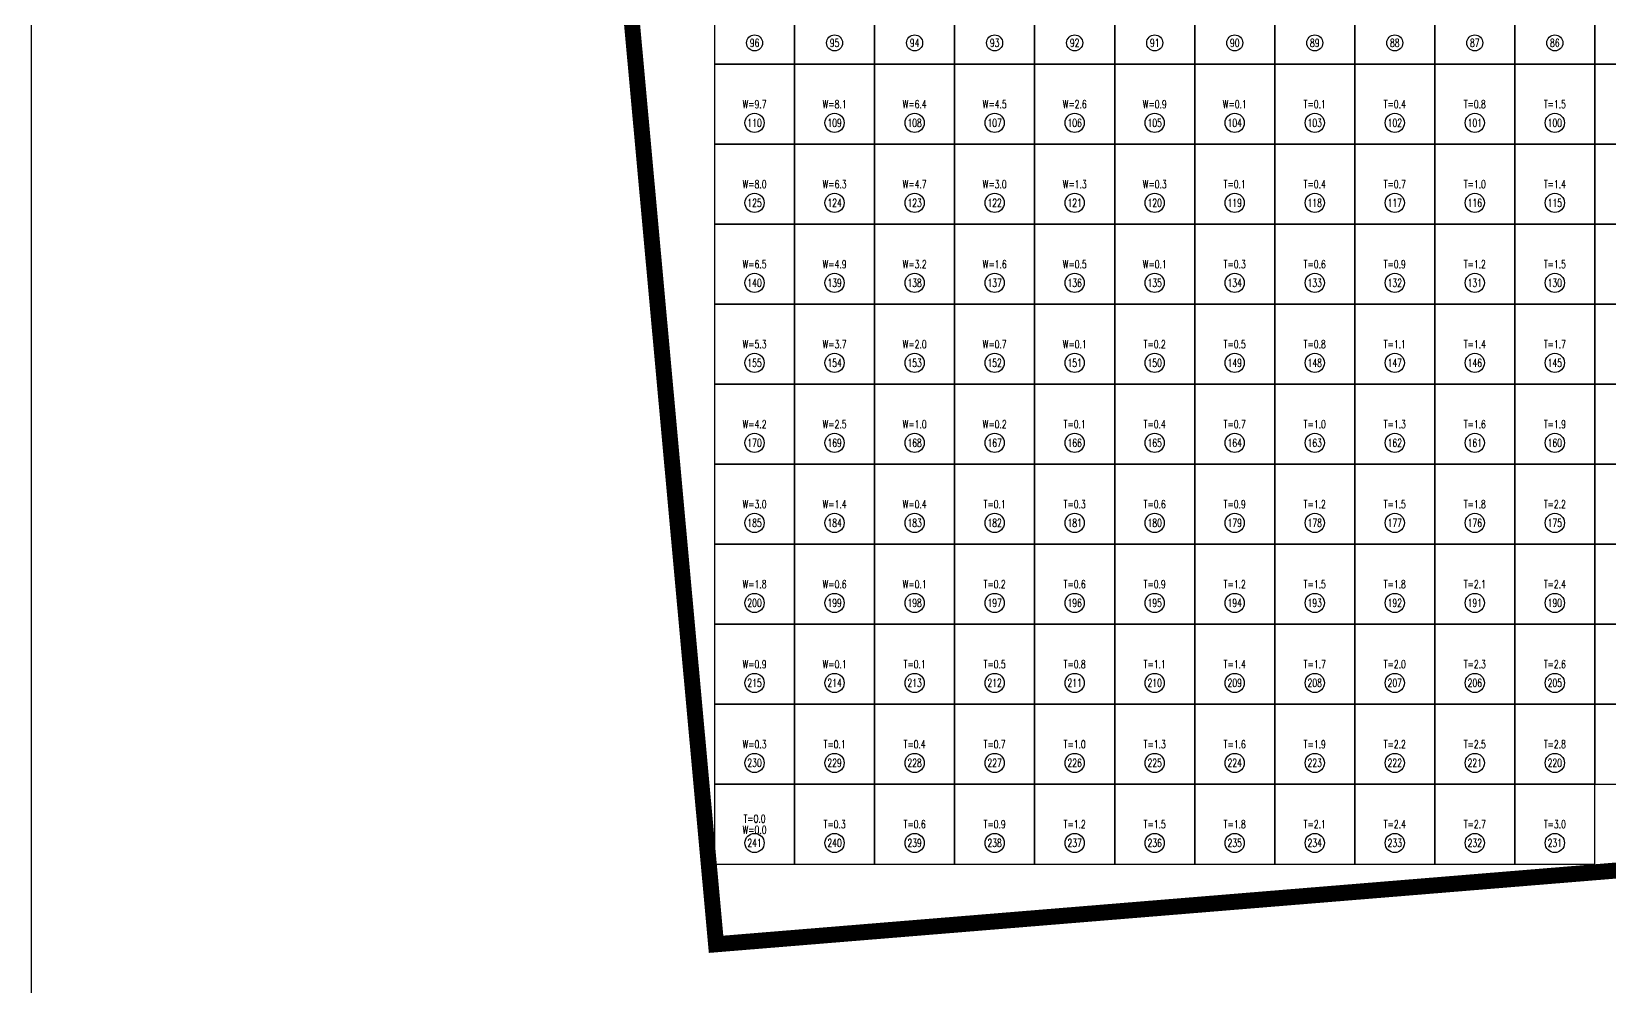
# Model space of a CAD drawing. Extents: x 4283 to 40403, y 1134 to 1764.
# Drawn here: x 10382 to 10464.1, y 1575.8 to 1625.6 of the extents above; entities that cross this region are included whole.
import ezdxf
from ezdxf.enums import TextEntityAlignment as Align

# ---------------------------------------------------------------- set-up
doc = ezdxf.new("R2010")
doc.units = 0
for name, color, linetype in [('tdz_11-1方格网', 2, 'Continuous'), ('tdz_11-1方格网计算', 7, 'Continuous'), ('tdz_土方计算图', 7, 'Continuous'), ('tdz_格田', 6, 'Continuous')]:
    doc.layers.add(name, color=color, linetype=linetype)
doc.styles.add('GLandNum', font='txt_____.ttf', dxfattribs={"width": 0.7, "height": 0.5})

msp = doc.modelspace()

# ---------------------------------------------------------------- linework, layer by layer
at = {"layer": 'tdz_11-1方格网', "linetype": 'Continuous'}
for points in [[(10417.551, 1628.034, 2828.692), (10417.551, 1623.867, 2828.638), (10421.718, 1623.867, 2828.595), (10421.718, 1628.034, 2828.644)], [(10421.718, 1628.034, 2828.644), (10421.718, 1623.867, 2828.595), (10425.884, 1623.867, 2828.55), (10425.884, 1628.034, 2828.589)], [(10425.884, 1628.034, 2828.589), (10425.884, 1623.867, 2828.55), (10430.051, 1623.867, 2828.495), (10430.051, 1628.034, 2828.533)], [(10430.051, 1628.034, 2828.533), (10430.051, 1623.867, 2828.495), (10434.218, 1623.867, 2828.44), (10434.218, 1628.034, 2828.478)], [(10434.218, 1628.034, 2828.478), (10434.218, 1623.867, 2828.44), (10438.384, 1623.867, 2828.384), (10438.384, 1628.034, 2828.423)], [(10438.384, 1628.034, 2828.423), (10438.384, 1623.867, 2828.384), (10442.551, 1623.867, 2828.333), (10442.551, 1628.034, 2828.367)], [(10442.551, 1628.034, 2828.367), (10442.551, 1623.867, 2828.333), (10446.718, 1623.867, 2828.333), (10446.718, 1628.034, 2828.333)], [(10446.718, 1628.034, 2828.333), (10446.718, 1623.867, 2828.333), (10450.884, 1623.867, 2828.333), (10450.884, 1628.034, 2828.333)], [(10450.884, 1628.034, 2828.333), (10450.884, 1623.867, 2828.333), (10455.051, 1623.867, 2828.333), (10455.051, 1628.034, 2828.333)], [(10455.051, 1628.034, 2828.333), (10455.051, 1623.867, 2828.333), (10459.218, 1623.867, 2828.327), (10459.218, 1628.034, 2828.308)], [(10459.218, 1628.034, 2828.308), (10459.218, 1623.867, 2828.327), (10463.384, 1623.867, 2828.298), (10463.384, 1628.034, 2828.278)], [(10463.384, 1628.034, 2828.278), (10463.384, 1623.867, 2828.298), (10467.551, 1623.867, 2828.267), (10467.551, 1628.034, 2828.248)], [(10417.551, 1623.867, 2828.638), (10417.551, 1619.7, 2828.585), (10421.718, 1619.7, 2828.542), (10421.718, 1623.867, 2828.595)], [(10421.718, 1623.867, 2828.595), (10421.718, 1619.7, 2828.542), (10425.884, 1619.7, 2828.497), (10425.884, 1623.867, 2828.55)], [(10425.884, 1623.867, 2828.55), (10425.884, 1619.7, 2828.497), (10430.051, 1619.7, 2828.454), (10430.051, 1623.867, 2828.495)], [(10430.051, 1623.867, 2828.495), (10430.051, 1619.7, 2828.454), (10434.218, 1619.7, 2828.401), (10434.218, 1623.867, 2828.44)], [(10434.218, 1623.867, 2828.44), (10434.218, 1619.7, 2828.401), (10438.384, 1619.7, 2828.346), (10438.384, 1623.867, 2828.384)], [(10438.384, 1623.867, 2828.384), (10438.384, 1619.7, 2828.346), (10442.551, 1619.7, 2828.333), (10442.551, 1623.867, 2828.333)], [(10442.551, 1623.867, 2828.333), (10442.551, 1619.7, 2828.333), (10446.718, 1619.7, 2828.333), (10446.718, 1623.867, 2828.333)], [(10446.718, 1623.867, 2828.333), (10446.718, 1619.7, 2828.333), (10450.884, 1619.7, 2828.333), (10450.884, 1623.867, 2828.333)], [(10450.884, 1623.867, 2828.333), (10450.884, 1619.7, 2828.333), (10455.051, 1619.7, 2828.333), (10455.051, 1623.867, 2828.333)], [(10455.051, 1623.867, 2828.333), (10455.051, 1619.7, 2828.333), (10459.218, 1619.7, 2828.333), (10459.218, 1623.867, 2828.327)], [(10459.218, 1623.867, 2828.327), (10459.218, 1619.7, 2828.333), (10463.384, 1619.7, 2828.318), (10463.384, 1623.867, 2828.298)], [(10463.384, 1623.867, 2828.298), (10463.384, 1619.7, 2828.318), (10467.551, 1619.7, 2828.287), (10467.551, 1623.867, 2828.267)], [(10417.551, 1619.7, 2828.585), (10417.551, 1615.534, 2828.538), (10421.718, 1615.534, 2828.493), (10421.718, 1619.7, 2828.542)], [(10421.718, 1619.7, 2828.542), (10421.718, 1615.534, 2828.493), (10425.884, 1615.534, 2828.448), (10425.884, 1619.7, 2828.497)], [(10425.884, 1619.7, 2828.497), (10425.884, 1615.534, 2828.448), (10430.051, 1615.534, 2828.403), (10430.051, 1619.7, 2828.454)], [(10430.051, 1619.7, 2828.454), (10430.051, 1615.534, 2828.403), (10434.218, 1615.534, 2828.358), (10434.218, 1619.7, 2828.401)], [(10434.218, 1619.7, 2828.401), (10434.218, 1615.534, 2828.358), (10438.384, 1615.534, 2828.333), (10438.384, 1619.7, 2828.346)], [(10438.384, 1619.7, 2828.346), (10438.384, 1615.534, 2828.333), (10442.551, 1615.534, 2828.333), (10442.551, 1619.7, 2828.333)], [(10442.551, 1619.7, 2828.333), (10442.551, 1615.534, 2828.333), (10446.718, 1615.534, 2828.333), (10446.718, 1619.7, 2828.333)], [(10446.718, 1619.7, 2828.333), (10446.718, 1615.534, 2828.333), (10450.884, 1615.534, 2828.333), (10450.884, 1619.7, 2828.333)], [(10450.884, 1619.7, 2828.333), (10450.884, 1615.534, 2828.333), (10455.051, 1615.534, 2828.333), (10455.051, 1619.7, 2828.333)], [(10455.051, 1619.7, 2828.333), (10455.051, 1615.534, 2828.333), (10459.218, 1615.534, 2828.333), (10459.218, 1619.7, 2828.333)], [(10459.218, 1619.7, 2828.333), (10459.218, 1615.534, 2828.333), (10463.384, 1615.534, 2828.333), (10463.384, 1619.7, 2828.318)], [(10463.384, 1619.7, 2828.318), (10463.384, 1615.534, 2828.333), (10467.551, 1615.534, 2828.307), (10467.551, 1619.7, 2828.287)], [(10417.551, 1615.534, 2828.538), (10417.551, 1611.367, 2828.506), (10421.718, 1611.367, 2828.461), (10421.718, 1615.534, 2828.493)], [(10421.718, 1615.534, 2828.493), (10421.718, 1611.367, 2828.461), (10425.884, 1611.367, 2828.416), (10425.884, 1615.534, 2828.448)], [(10425.884, 1615.534, 2828.448), (10425.884, 1611.367, 2828.416), (10430.051, 1611.367, 2828.371), (10430.051, 1615.534, 2828.403)], [(10430.051, 1615.534, 2828.403), (10430.051, 1611.367, 2828.371), (10434.218, 1611.367, 2828.333), (10434.218, 1615.534, 2828.358)], [(10434.218, 1615.534, 2828.358), (10434.218, 1611.367, 2828.333), (10438.384, 1611.367, 2828.333), (10438.384, 1615.534, 2828.333)], [(10438.384, 1615.534, 2828.333), (10438.384, 1611.367, 2828.333), (10442.551, 1611.367, 2828.333), (10442.551, 1615.534, 2828.333)], [(10442.551, 1615.534, 2828.333), (10442.551, 1611.367, 2828.333), (10446.718, 1611.367, 2828.333), (10446.718, 1615.534, 2828.333)], [(10446.718, 1615.534, 2828.333), (10446.718, 1611.367, 2828.333), (10450.884, 1611.367, 2828.333), (10450.884, 1615.534, 2828.333)], [(10450.884, 1615.534, 2828.333), (10450.884, 1611.367, 2828.333), (10455.051, 1611.367, 2828.333), (10455.051, 1615.534, 2828.333)], [(10455.051, 1615.534, 2828.333), (10455.051, 1611.367, 2828.333), (10459.218, 1611.367, 2828.333), (10459.218, 1615.534, 2828.333)], [(10459.218, 1615.534, 2828.333), (10459.218, 1611.367, 2828.333), (10463.384, 1611.367, 2828.333), (10463.384, 1615.534, 2828.333)], [(10463.384, 1615.534, 2828.333), (10463.384, 1611.367, 2828.333), (10467.551, 1611.367, 2828.327), (10467.551, 1615.534, 2828.307)], [(10417.551, 1611.367, 2828.506), (10417.551, 1607.2, 2828.474), (10421.718, 1607.2, 2828.429), (10421.718, 1611.367, 2828.461)], [(10421.718, 1611.367, 2828.461), (10421.718, 1607.2, 2828.429), (10425.884, 1607.2, 2828.383), (10425.884, 1611.367, 2828.416)], [(10425.884, 1611.367, 2828.416), (10425.884, 1607.2, 2828.383), (10430.051, 1607.2, 2828.338), (10430.051, 1611.367, 2828.371)], [(10430.051, 1611.367, 2828.371), (10430.051, 1607.2, 2828.338), (10434.218, 1607.2, 2828.333), (10434.218, 1611.367, 2828.333)], [(10434.218, 1611.367, 2828.333), (10434.218, 1607.2, 2828.333), (10438.384, 1607.2, 2828.333), (10438.384, 1611.367, 2828.333)], [(10438.384, 1611.367, 2828.333), (10438.384, 1607.2, 2828.333), (10442.551, 1607.2, 2828.333), (10442.551, 1611.367, 2828.333)], [(10442.551, 1611.367, 2828.333), (10442.551, 1607.2, 2828.333), (10446.718, 1607.2, 2828.333), (10446.718, 1611.367, 2828.333)], [(10446.718, 1611.367, 2828.333), (10446.718, 1607.2, 2828.333), (10450.884, 1607.2, 2828.333), (10450.884, 1611.367, 2828.333)], [(10450.884, 1611.367, 2828.333), (10450.884, 1607.2, 2828.333), (10455.051, 1607.2, 2828.333), (10455.051, 1611.367, 2828.333)], [(10455.051, 1611.367, 2828.333), (10455.051, 1607.2, 2828.333), (10459.218, 1607.2, 2828.333), (10459.218, 1611.367, 2828.333)], [(10459.218, 1611.367, 2828.333), (10459.218, 1607.2, 2828.333), (10463.384, 1607.2, 2828.333), (10463.384, 1611.367, 2828.333)], [(10463.384, 1611.367, 2828.333), (10463.384, 1607.2, 2828.333), (10467.551, 1607.2, 2828.333), (10467.551, 1611.367, 2828.327)], [(10417.551, 1607.2, 2828.474), (10417.551, 1603.034, 2828.443), (10421.718, 1603.034, 2828.396), (10421.718, 1607.2, 2828.429)], [(10421.718, 1607.2, 2828.429), (10421.718, 1603.034, 2828.396), (10425.884, 1603.034, 2828.352), (10425.884, 1607.2, 2828.383)], [(10425.884, 1607.2, 2828.383), (10425.884, 1603.034, 2828.352), (10430.051, 1603.034, 2828.333), (10430.051, 1607.2, 2828.338)], [(10430.051, 1607.2, 2828.338), (10430.051, 1603.034, 2828.333), (10434.218, 1603.034, 2828.333), (10434.218, 1607.2, 2828.333)], [(10434.218, 1607.2, 2828.333), (10434.218, 1603.034, 2828.333), (10438.384, 1603.034, 2828.333), (10438.384, 1607.2, 2828.333)], [(10438.384, 1607.2, 2828.333), (10438.384, 1603.034, 2828.333), (10442.551, 1603.034, 2828.333), (10442.551, 1607.2, 2828.333)], [(10442.551, 1607.2, 2828.333), (10442.551, 1603.034, 2828.333), (10446.718, 1603.034, 2828.333), (10446.718, 1607.2, 2828.333)], [(10446.718, 1607.2, 2828.333), (10446.718, 1603.034, 2828.333), (10450.884, 1603.034, 2828.333), (10450.884, 1607.2, 2828.333)], [(10450.884, 1607.2, 2828.333), (10450.884, 1603.034, 2828.333), (10455.051, 1603.034, 2828.333), (10455.051, 1607.2, 2828.333)], [(10455.051, 1607.2, 2828.333), (10455.051, 1603.034, 2828.333), (10459.218, 1603.034, 2828.333), (10459.218, 1607.2, 2828.333)], [(10459.218, 1607.2, 2828.333), (10459.218, 1603.034, 2828.333), (10463.384, 1603.034, 2828.333), (10463.384, 1607.2, 2828.333)], [(10463.384, 1607.2, 2828.333), (10463.384, 1603.034, 2828.333), (10467.551, 1603.034, 2828.333), (10467.551, 1607.2, 2828.333)], [(10417.551, 1603.034, 2828.443), (10417.551, 1598.867, 2828.411), (10421.718, 1598.867, 2828.363), (10421.718, 1603.034, 2828.396)], [(10421.718, 1603.034, 2828.396), (10421.718, 1598.867, 2828.363), (10425.884, 1598.867, 2828.333), (10425.884, 1603.034, 2828.352)], [(10425.884, 1603.034, 2828.352), (10425.884, 1598.867, 2828.333), (10430.051, 1598.867, 2828.333), (10430.051, 1603.034, 2828.333)], [(10430.051, 1603.034, 2828.333), (10430.051, 1598.867, 2828.333), (10434.218, 1598.867, 2828.333), (10434.218, 1603.034, 2828.333)], [(10434.218, 1603.034, 2828.333), (10434.218, 1598.867, 2828.333), (10438.384, 1598.867, 2828.333), (10438.384, 1603.034, 2828.333)], [(10438.384, 1603.034, 2828.333), (10438.384, 1598.867, 2828.333), (10442.551, 1598.867, 2828.333), (10442.551, 1603.034, 2828.333)], [(10442.551, 1603.034, 2828.333), (10442.551, 1598.867, 2828.333), (10446.718, 1598.867, 2828.333), (10446.718, 1603.034, 2828.333)], [(10446.718, 1603.034, 2828.333), (10446.718, 1598.867, 2828.333), (10450.884, 1598.867, 2828.333), (10450.884, 1603.034, 2828.333)], [(10450.884, 1603.034, 2828.333), (10450.884, 1598.867, 2828.333), (10455.051, 1598.867, 2828.333), (10455.051, 1603.034, 2828.333)], [(10455.051, 1603.034, 2828.333), (10455.051, 1598.867, 2828.333), (10459.218, 1598.867, 2828.333), (10459.218, 1603.034, 2828.333)], [(10459.218, 1603.034, 2828.333), (10459.218, 1598.867, 2828.333), (10463.384, 1598.867, 2828.333), (10463.384, 1603.034, 2828.333)], [(10463.384, 1603.034, 2828.333), (10463.384, 1598.867, 2828.333), (10467.551, 1598.867, 2828.333), (10467.551, 1603.034, 2828.333)], [(10417.551, 1598.867, 2828.411), (10417.551, 1594.7, 2828.38), (10421.718, 1594.7, 2828.333), (10421.718, 1598.867, 2828.363)], [(10421.718, 1598.867, 2828.363), (10421.718, 1594.7, 2828.333), (10425.884, 1594.7, 2828.333), (10425.884, 1598.867, 2828.333)], [(10425.884, 1598.867, 2828.333), (10425.884, 1594.7, 2828.333), (10430.051, 1594.7, 2828.333), (10430.051, 1598.867, 2828.333)], [(10430.051, 1598.867, 2828.333), (10430.051, 1594.7, 2828.333), (10434.218, 1594.7, 2828.333), (10434.218, 1598.867, 2828.333)], [(10434.218, 1598.867, 2828.333), (10434.218, 1594.7, 2828.333), (10438.384, 1594.7, 2828.333), (10438.384, 1598.867, 2828.333)], [(10438.384, 1598.867, 2828.333), (10438.384, 1594.7, 2828.333), (10442.551, 1594.7, 2828.333), (10442.551, 1598.867, 2828.333)], [(10442.551, 1598.867, 2828.333), (10442.551, 1594.7, 2828.333), (10446.718, 1594.7, 2828.333), (10446.718, 1598.867, 2828.333)], [(10446.718, 1598.867, 2828.333), (10446.718, 1594.7, 2828.333), (10450.884, 1594.7, 2828.333), (10450.884, 1598.867, 2828.333)], [(10450.884, 1598.867, 2828.333), (10450.884, 1594.7, 2828.333), (10455.051, 1594.7, 2828.333), (10455.051, 1598.867, 2828.333)], [(10455.051, 1598.867, 2828.333), (10455.051, 1594.7, 2828.333), (10459.218, 1594.7, 2828.333), (10459.218, 1598.867, 2828.333)], [(10459.218, 1598.867, 2828.333), (10459.218, 1594.7, 2828.333), (10463.384, 1594.7, 2828.333), (10463.384, 1598.867, 2828.333)], [(10463.384, 1598.867, 2828.333), (10463.384, 1594.7, 2828.333), (10467.551, 1594.7, 2828.333), (10467.551, 1598.867, 2828.333)], [(10417.551, 1594.7, 2828.38), (10417.551, 1590.534, 2828.348), (10421.718, 1590.534, 2828.333), (10421.718, 1594.7, 2828.333)], [(10421.718, 1594.7, 2828.333), (10421.718, 1590.534, 2828.333), (10425.884, 1590.534, 2828.333), (10425.884, 1594.7, 2828.333)], [(10425.884, 1594.7, 2828.333), (10425.884, 1590.534, 2828.333), (10430.051, 1590.534, 2828.333), (10430.051, 1594.7, 2828.333)], [(10430.051, 1594.7, 2828.333), (10430.051, 1590.534, 2828.333), (10434.218, 1590.534, 2828.333), (10434.218, 1594.7, 2828.333)], [(10434.218, 1594.7, 2828.333), (10434.218, 1590.534, 2828.333), (10438.384, 1590.534, 2828.333), (10438.384, 1594.7, 2828.333)], [(10438.384, 1594.7, 2828.333), (10438.384, 1590.534, 2828.333), (10442.551, 1590.534, 2828.333), (10442.551, 1594.7, 2828.333)], [(10442.551, 1594.7, 2828.333), (10442.551, 1590.534, 2828.333), (10446.718, 1590.534, 2828.333), (10446.718, 1594.7, 2828.333)], [(10446.718, 1594.7, 2828.333), (10446.718, 1590.534, 2828.333), (10450.884, 1590.534, 2828.333), (10450.884, 1594.7, 2828.333)], [(10450.884, 1594.7, 2828.333), (10450.884, 1590.534, 2828.333), (10455.051, 1590.534, 2828.333), (10455.051, 1594.7, 2828.333)], [(10455.051, 1594.7, 2828.333), (10455.051, 1590.534, 2828.333), (10459.218, 1590.534, 2828.333), (10459.218, 1594.7, 2828.333)], [(10459.218, 1594.7, 2828.333), (10459.218, 1590.534, 2828.333), (10463.384, 1590.534, 2828.333), (10463.384, 1594.7, 2828.333)], [(10463.384, 1594.7, 2828.333), (10463.384, 1590.534, 2828.333), (10467.551, 1590.534, 2828.333), (10467.551, 1594.7, 2828.333)], [(10417.551, 1590.534, 2828.348), (10417.551, 1586.367, 2828.333), (10421.718, 1586.367, 2828.333), (10421.718, 1590.534, 2828.333)], [(10421.718, 1590.534, 2828.333), (10421.718, 1586.367, 2828.333), (10425.884, 1586.367, 2828.333), (10425.884, 1590.534, 2828.333)], [(10425.884, 1590.534, 2828.333), (10425.884, 1586.367, 2828.333), (10430.051, 1586.367, 2828.333), (10430.051, 1590.534, 2828.333)], [(10430.051, 1590.534, 2828.333), (10430.051, 1586.367, 2828.333), (10434.218, 1586.367, 2828.333), (10434.218, 1590.534, 2828.333)], [(10434.218, 1590.534, 2828.333), (10434.218, 1586.367, 2828.333), (10438.384, 1586.367, 2828.333), (10438.384, 1590.534, 2828.333)], [(10438.384, 1590.534, 2828.333), (10438.384, 1586.367, 2828.333), (10442.551, 1586.367, 2828.333), (10442.551, 1590.534, 2828.333)], [(10442.551, 1590.534, 2828.333), (10442.551, 1586.367, 2828.333), (10446.718, 1586.367, 2828.333), (10446.718, 1590.534, 2828.333)], [(10446.718, 1590.534, 2828.333), (10446.718, 1586.367, 2828.333), (10450.884, 1586.367, 2828.333), (10450.884, 1590.534, 2828.333)], [(10450.884, 1590.534, 2828.333), (10450.884, 1586.367, 2828.333), (10455.051, 1586.367, 2828.333), (10455.051, 1590.534, 2828.333)], [(10455.051, 1590.534, 2828.333), (10455.051, 1586.367, 2828.333), (10459.218, 1586.367, 2828.333), (10459.218, 1590.534, 2828.333)], [(10459.218, 1590.534, 2828.333), (10459.218, 1586.367, 2828.333), (10463.384, 1586.367, 2828.333), (10463.384, 1590.534, 2828.333)], [(10463.384, 1590.534, 2828.333), (10463.384, 1586.367, 2828.333), (10467.551, 1586.367, 2828.333), (10467.551, 1590.534, 2828.333)], [(10417.551, 1586.367, 2828.333), (10417.551, 1582.2, 2828.333), (10421.718, 1582.2, 2828.333), (10421.718, 1586.367, 2828.333)], [(10421.718, 1586.367, 2828.333), (10421.718, 1582.2, 2828.333), (10425.884, 1582.2, 2828.333), (10425.884, 1586.367, 2828.333)], [(10425.884, 1586.367, 2828.333), (10425.884, 1582.2, 2828.333), (10430.051, 1582.2, 2828.333), (10430.051, 1586.367, 2828.333)], [(10430.051, 1586.367, 2828.333), (10430.051, 1582.2, 2828.333), (10434.218, 1582.2, 2828.333), (10434.218, 1586.367, 2828.333)], [(10434.218, 1586.367, 2828.333), (10434.218, 1582.2, 2828.333), (10438.384, 1582.2, 2828.333), (10438.384, 1586.367, 2828.333)], [(10438.384, 1586.367, 2828.333), (10438.384, 1582.2, 2828.333), (10442.551, 1582.2, 2828.333), (10442.551, 1586.367, 2828.333)], [(10442.551, 1586.367, 2828.333), (10442.551, 1582.2, 2828.333), (10446.718, 1582.2, 2828.333), (10446.718, 1586.367, 2828.333)], [(10446.718, 1586.367, 2828.333), (10446.718, 1582.2, 2828.333), (10450.884, 1582.2, 2828.333), (10450.884, 1586.367, 2828.333)], [(10450.884, 1586.367, 2828.333), (10450.884, 1582.2, 2828.333), (10455.051, 1582.2, 2828.333), (10455.051, 1586.367, 2828.333)], [(10455.051, 1586.367, 2828.333), (10455.051, 1582.2, 2828.333), (10459.218, 1582.2, 2828.333), (10459.218, 1586.367, 2828.333)], [(10459.218, 1586.367, 2828.333), (10459.218, 1582.2, 2828.333), (10463.384, 1582.2, 2828.333), (10463.384, 1586.367, 2828.333)]]:
    msp.add_polyline3d(points, close=True, dxfattribs=at)
at = {"layer": 'tdz_11-1方格网计算', "color": 7, "linetype": 'Continuous'}
for centre, radius in [((10419.634, 1624.978), 0.417), ((10423.801, 1624.978), 0.417), ((10427.968, 1624.978), 0.417), ((10432.134, 1624.978), 0.417), ((10436.301, 1624.978), 0.417), ((10440.468, 1624.978), 0.417), ((10444.634, 1624.978), 0.417), ((10448.801, 1624.978), 0.417), ((10452.968, 1624.978), 0.417), ((10457.134, 1624.978), 0.417), ((10461.301, 1624.978), 0.417), ((10419.634, 1620.811), 0.5), ((10423.801, 1620.811), 0.5), ((10427.968, 1620.811), 0.5), ((10432.134, 1620.811), 0.5), ((10436.301, 1620.811), 0.5), ((10440.468, 1620.811), 0.5), ((10444.634, 1620.811), 0.5), ((10448.801, 1620.811), 0.5), ((10452.968, 1620.811), 0.5), ((10457.134, 1620.811), 0.5), ((10461.301, 1620.811), 0.5), ((10419.634, 1616.645), 0.5), ((10423.801, 1616.645), 0.5), ((10427.968, 1616.645), 0.5), ((10432.134, 1616.645), 0.5), ((10436.301, 1616.645), 0.5), ((10440.468, 1616.645), 0.5), ((10444.634, 1616.645), 0.5), ((10448.801, 1616.645), 0.5), ((10452.968, 1616.645), 0.5), ((10457.134, 1616.645), 0.5), ((10461.301, 1616.645), 0.5), ((10419.634, 1612.478), 0.5), ((10423.801, 1612.478), 0.5), ((10427.968, 1612.478), 0.5), ((10432.134, 1612.478), 0.5), ((10436.301, 1612.478), 0.5), ((10440.468, 1612.478), 0.5), ((10444.634, 1612.478), 0.5), ((10448.801, 1612.478), 0.5), ((10452.968, 1612.478), 0.5), ((10457.134, 1612.478), 0.5), ((10461.301, 1612.478), 0.5), ((10419.634, 1608.311), 0.5), ((10423.801, 1608.311), 0.5), ((10427.968, 1608.311), 0.5), ((10432.134, 1608.311), 0.5), ((10436.301, 1608.311), 0.5), ((10440.468, 1608.311), 0.5), ((10444.634, 1608.311), 0.5), ((10448.801, 1608.311), 0.5), ((10452.968, 1608.311), 0.5), ((10457.134, 1608.311), 0.5), ((10461.301, 1608.311), 0.5), ((10419.634, 1604.145), 0.5), ((10423.801, 1604.145), 0.5), ((10427.968, 1604.145), 0.5), ((10432.134, 1604.145), 0.5), ((10436.301, 1604.145), 0.5), ((10440.468, 1604.145), 0.5), ((10444.634, 1604.145), 0.5), ((10448.801, 1604.145), 0.5), ((10452.968, 1604.145), 0.5), ((10457.134, 1604.145), 0.5), ((10461.301, 1604.145), 0.5), ((10419.634, 1599.978), 0.5), ((10423.801, 1599.978), 0.5), ((10427.968, 1599.978), 0.5), ((10432.134, 1599.978), 0.5), ((10436.301, 1599.978), 0.5), ((10440.468, 1599.978), 0.5), ((10444.634, 1599.978), 0.5), ((10448.801, 1599.978), 0.5), ((10452.968, 1599.978), 0.5), ((10457.134, 1599.978), 0.5), ((10461.301, 1599.978), 0.5), ((10419.634, 1595.811), 0.5), ((10423.801, 1595.811), 0.5), ((10427.968, 1595.811), 0.5), ((10432.134, 1595.811), 0.5), ((10436.301, 1595.811), 0.5), ((10440.468, 1595.811), 0.5), ((10444.634, 1595.811), 0.5), ((10448.801, 1595.811), 0.5), ((10452.968, 1595.811), 0.5), ((10457.134, 1595.811), 0.5), ((10461.301, 1595.811), 0.5), ((10419.634, 1591.645), 0.5), ((10423.801, 1591.645), 0.5), ((10427.968, 1591.645), 0.5), ((10432.134, 1591.645), 0.5), ((10436.301, 1591.645), 0.5), ((10440.468, 1591.645), 0.5), ((10444.634, 1591.645), 0.5), ((10448.801, 1591.645), 0.5), ((10452.968, 1591.645), 0.5), ((10457.134, 1591.645), 0.5), ((10461.301, 1591.645), 0.5), ((10419.634, 1587.478), 0.5), ((10423.801, 1587.478), 0.5), ((10427.968, 1587.478), 0.5), ((10432.134, 1587.478), 0.5), ((10436.301, 1587.478), 0.5), ((10440.468, 1587.478), 0.5), ((10444.634, 1587.478), 0.5), ((10448.801, 1587.478), 0.5), ((10452.968, 1587.478), 0.5), ((10457.134, 1587.478), 0.5), ((10461.301, 1587.478), 0.5), ((10419.634, 1583.311), 0.5), ((10423.801, 1583.311), 0.5), ((10427.968, 1583.311), 0.5), ((10432.134, 1583.311), 0.5), ((10436.301, 1583.311), 0.5), ((10440.468, 1583.311), 0.5), ((10444.634, 1583.311), 0.5), ((10448.801, 1583.311), 0.5), ((10452.968, 1583.311), 0.5), ((10457.134, 1583.311), 0.5), ((10461.301, 1583.311), 0.5)]:
    msp.add_circle(centre, radius, dxfattribs=at)
at = {"layer": 'tdz_土方计算图', "linetype": 'Continuous'}
msp.add_lwpolyline([(10381.99, 1514.092), (10381.99, 1514.092), (10381.99, 1674.092), (10381.99, 1674.092)], dxfattribs=at)
at = {"layer": 'tdz_格田', "linetype": 'Continuous', "lineweight": 60, "const_width": 0.833}
msp.add_lwpolyline([(10417.631, 1578.034), (10409.218, 1670.151), (10440.489, 1653.895), (10461.663, 1650.251), (10476.959, 1654.177), (10476.948, 1654.175), (10476.959, 1654.173), (10484.762, 1583.537), (10417.631, 1578.034)], close=True, dxfattribs=at)

# ---------------------------------------------------------------- texts
at = {"layer": 'tdz_11-1方格网计算', "color": 7, "linetype": 'Continuous', "style": 'GLandNum', "width": 0.7}
for s, p in [('96', (10419.634, 1624.978)), ('95', (10423.801, 1624.978)), ('94', (10427.968, 1624.978)), ('93', (10432.134, 1624.978)), ('92', (10436.301, 1624.978)), ('91', (10440.468, 1624.978)), ('90', (10444.634, 1624.978)), ('89', (10448.801, 1624.978)), ('88', (10452.968, 1624.978)), ('87', (10457.134, 1624.978)), ('86', (10461.301, 1624.978)), ('110', (10419.634, 1620.811)), ('109', (10423.801, 1620.811)), ('108', (10427.968, 1620.811)), ('107', (10432.134, 1620.811)), ('106', (10436.301, 1620.811)), ('105', (10440.468, 1620.811)), ('104', (10444.634, 1620.811)), ('103', (10448.801, 1620.811)), ('102', (10452.968, 1620.811)), ('101', (10457.134, 1620.811)), ('100', (10461.301, 1620.811)), ('125', (10419.634, 1616.645)), ('124', (10423.801, 1616.645)), ('123', (10427.968, 1616.645)), ('122', (10432.134, 1616.645)), ('121', (10436.301, 1616.645)), ('120', (10440.468, 1616.645)), ('119', (10444.634, 1616.645)), ('118', (10448.801, 1616.645)), ('117', (10452.968, 1616.645)), ('116', (10457.134, 1616.645)), ('115', (10461.301, 1616.645)), ('140', (10419.634, 1612.478)), ('139', (10423.801, 1612.478)), ('138', (10427.968, 1612.478)), ('137', (10432.134, 1612.478)), ('136', (10436.301, 1612.478)), ('135', (10440.468, 1612.478)), ('134', (10444.634, 1612.478)), ('133', (10448.801, 1612.478)), ('132', (10452.968, 1612.478)), ('131', (10457.134, 1612.478)), ('130', (10461.301, 1612.478)), ('155', (10419.634, 1608.311)), ('154', (10423.801, 1608.311)), ('153', (10427.968, 1608.311)), ('152', (10432.134, 1608.311)), ('151', (10436.301, 1608.311)), ('150', (10440.468, 1608.311)), ('149', (10444.634, 1608.311)), ('148', (10448.801, 1608.311)), ('147', (10452.968, 1608.311)), ('146', (10457.134, 1608.311)), ('145', (10461.301, 1608.311)), ('170', (10419.634, 1604.145)), ('169', (10423.801, 1604.145)), ('168', (10427.968, 1604.145)), ('167', (10432.134, 1604.145)), ('166', (10436.301, 1604.145)), ('165', (10440.468, 1604.145)), ('164', (10444.634, 1604.145)), ('163', (10448.801, 1604.145)), ('162', (10452.968, 1604.145)), ('161', (10457.134, 1604.145)), ('160', (10461.301, 1604.145)), ('185', (10419.634, 1599.978)), ('184', (10423.801, 1599.978)), ('183', (10427.968, 1599.978)), ('182', (10432.134, 1599.978)), ('181', (10436.301, 1599.978)), ('180', (10440.468, 1599.978)), ('179', (10444.634, 1599.978)), ('178', (10448.801, 1599.978)), ('177', (10452.968, 1599.978)), ('176', (10457.134, 1599.978)), ('175', (10461.301, 1599.978)), ('200', (10419.634, 1595.811)), ('199', (10423.801, 1595.811)), ('198', (10427.968, 1595.811)), ('197', (10432.134, 1595.811)), ('196', (10436.301, 1595.811)), ('195', (10440.468, 1595.811)), ('194', (10444.634, 1595.811)), ('193', (10448.801, 1595.811)), ('192', (10452.968, 1595.811)), ('191', (10457.134, 1595.811)), ('190', (10461.301, 1595.811)), ('215', (10419.634, 1591.645)), ('214', (10423.801, 1591.645)), ('213', (10427.968, 1591.645)), ('212', (10432.134, 1591.645)), ('211', (10436.301, 1591.645)), ('210', (10440.468, 1591.645)), ('209', (10444.634, 1591.645)), ('208', (10448.801, 1591.645)), ('207', (10452.968, 1591.645)), ('206', (10457.134, 1591.645)), ('205', (10461.301, 1591.645)), ('230', (10419.634, 1587.478)), ('229', (10423.801, 1587.478)), ('228', (10427.968, 1587.478)), ('227', (10432.134, 1587.478)), ('226', (10436.301, 1587.478)), ('225', (10440.468, 1587.478)), ('224', (10444.634, 1587.478)), ('223', (10448.801, 1587.478)), ('222', (10452.968, 1587.478)), ('221', (10457.134, 1587.478)), ('220', (10461.301, 1587.478)), ('241', (10419.634, 1583.311)), ('240', (10423.801, 1583.311)), ('239', (10427.968, 1583.311)), ('238', (10432.134, 1583.311)), ('237', (10436.301, 1583.311)), ('236', (10440.468, 1583.311)), ('235', (10444.634, 1583.311)), ('234', (10448.801, 1583.311)), ('233', (10452.968, 1583.311)), ('232', (10457.134, 1583.311)), ('231', (10461.301, 1583.311))]:
    msp.add_text(s, height=0.4167, dxfattribs=at).set_placement(p, align=Align.MIDDLE_CENTER)
at = {"layer": 'tdz_11-1方格网计算', "color": 173, "linetype": 'Continuous', "style": 'GLandNum', "width": 0.7}
for s, p in [('W=9.7', (10419.634, 1621.784)), ('W=8.1', (10423.801, 1621.784)), ('W=6.4', (10427.968, 1621.784)), ('W=4.5', (10432.134, 1621.784)), ('W=2.6', (10436.301, 1621.784)), ('W=0.9', (10440.468, 1621.784)), ('W=0.1', (10444.634, 1621.784)), ('W=8.0', (10419.634, 1617.617)), ('W=6.3', (10423.801, 1617.617)), ('W=4.7', (10427.968, 1617.617)), ('W=3.0', (10432.134, 1617.617)), ('W=1.3', (10436.301, 1617.617)), ('W=0.3', (10440.468, 1617.617)), ('W=6.5', (10419.634, 1613.45)), ('W=4.9', (10423.801, 1613.45)), ('W=3.2', (10427.968, 1613.45)), ('W=1.6', (10432.134, 1613.45)), ('W=0.5', (10436.301, 1613.45)), ('W=0.1', (10440.468, 1613.45)), ('W=5.3', (10419.634, 1609.284)), ('W=3.7', (10423.801, 1609.284)), ('W=2.0', (10427.968, 1609.284)), ('W=0.7', (10432.134, 1609.284)), ('W=0.1', (10436.301, 1609.284)), ('W=4.2', (10419.634, 1605.117)), ('W=2.5', (10423.801, 1605.117)), ('W=1.0', (10427.968, 1605.117)), ('W=0.2', (10432.134, 1605.117)), ('W=3.0', (10419.634, 1600.95)), ('W=1.4', (10423.801, 1600.95)), ('W=0.4', (10427.968, 1600.95)), ('W=1.8', (10419.634, 1596.784)), ('W=0.6', (10423.801, 1596.784)), ('W=0.1', (10427.968, 1596.784)), ('W=0.9', (10419.634, 1592.617)), ('W=0.1', (10423.801, 1592.617)), ('W=0.3', (10419.634, 1588.45)), ('W=0.0', (10419.634, 1583.992))]:
    msp.add_text(s, height=0.4167, dxfattribs=at).set_placement(p, align=Align.MIDDLE_CENTER)
at = {"layer": 'tdz_11-1方格网计算', "color": 2, "linetype": 'Continuous', "style": 'GLandNum', "width": 0.7}
for s, p in [('T=0.1', (10448.801, 1621.784)), ('T=0.4', (10452.968, 1621.784)), ('T=0.8', (10457.134, 1621.784)), ('T=1.5', (10461.301, 1621.784)), ('T=0.1', (10444.634, 1617.617)), ('T=0.4', (10448.801, 1617.617)), ('T=0.7', (10452.968, 1617.617)), ('T=1.0', (10457.134, 1617.617)), ('T=1.4', (10461.301, 1617.617)), ('T=0.3', (10444.634, 1613.45)), ('T=0.6', (10448.801, 1613.45)), ('T=0.9', (10452.968, 1613.45)), ('T=1.2', (10457.134, 1613.45)), ('T=1.5', (10461.301, 1613.45)), ('T=0.2', (10440.468, 1609.284)), ('T=0.5', (10444.634, 1609.284)), ('T=0.8', (10448.801, 1609.284)), ('T=1.1', (10452.968, 1609.284)), ('T=1.4', (10457.134, 1609.284)), ('T=1.7', (10461.301, 1609.284)), ('T=0.1', (10436.301, 1605.117)), ('T=0.4', (10440.468, 1605.117)), ('T=0.7', (10444.634, 1605.117)), ('T=1.0', (10448.801, 1605.117)), ('T=1.3', (10452.968, 1605.117)), ('T=1.6', (10457.134, 1605.117)), ('T=1.9', (10461.301, 1605.117)), ('T=0.1', (10432.134, 1600.95)), ('T=0.3', (10436.301, 1600.95)), ('T=0.6', (10440.468, 1600.95)), ('T=0.9', (10444.634, 1600.95)), ('T=1.2', (10448.801, 1600.95)), ('T=1.5', (10452.968, 1600.95)), ('T=1.8', (10457.134, 1600.95)), ('T=2.2', (10461.301, 1600.95)), ('T=0.2', (10432.134, 1596.784)), ('T=0.6', (10436.301, 1596.784)), ('T=0.9', (10440.468, 1596.784)), ('T=1.2', (10444.634, 1596.784)), ('T=1.5', (10448.801, 1596.784)), ('T=1.8', (10452.968, 1596.784)), ('T=2.1', (10457.134, 1596.784)), ('T=2.4', (10461.301, 1596.784)), ('T=0.1', (10427.968, 1592.617)), ('T=0.5', (10432.134, 1592.617)), ('T=0.8', (10436.301, 1592.617)), ('T=1.1', (10440.468, 1592.617)), ('T=1.4', (10444.634, 1592.617)), ('T=1.7', (10448.801, 1592.617)), ('T=2.0', (10452.968, 1592.617)), ('T=2.3', (10457.134, 1592.617)), ('T=2.6', (10461.301, 1592.617)), ('T=0.1', (10423.801, 1588.45)), ('T=0.4', (10427.968, 1588.45)), ('T=0.7', (10432.134, 1588.45)), ('T=1.0', (10436.301, 1588.45)), ('T=1.3', (10440.468, 1588.45)), ('T=1.6', (10444.634, 1588.45)), ('T=1.9', (10448.801, 1588.45)), ('T=2.2', (10452.968, 1588.45)), ('T=2.5', (10457.134, 1588.45)), ('T=2.8', (10461.301, 1588.45)), ('T=0.0', (10419.634, 1584.575)), ('T=0.3', (10423.801, 1584.284)), ('T=0.6', (10427.968, 1584.284)), ('T=0.9', (10432.134, 1584.284)), ('T=1.2', (10436.301, 1584.284)), ('T=1.5', (10440.468, 1584.284)), ('T=1.8', (10444.634, 1584.284)), ('T=2.1', (10448.801, 1584.284)), ('T=2.4', (10452.968, 1584.284)), ('T=2.7', (10457.134, 1584.284)), ('T=3.0', (10461.301, 1584.284))]:
    msp.add_text(s, height=0.4167, dxfattribs=at).set_placement(p, align=Align.MIDDLE_CENTER)

doc.saveas('drawing.dxf')
